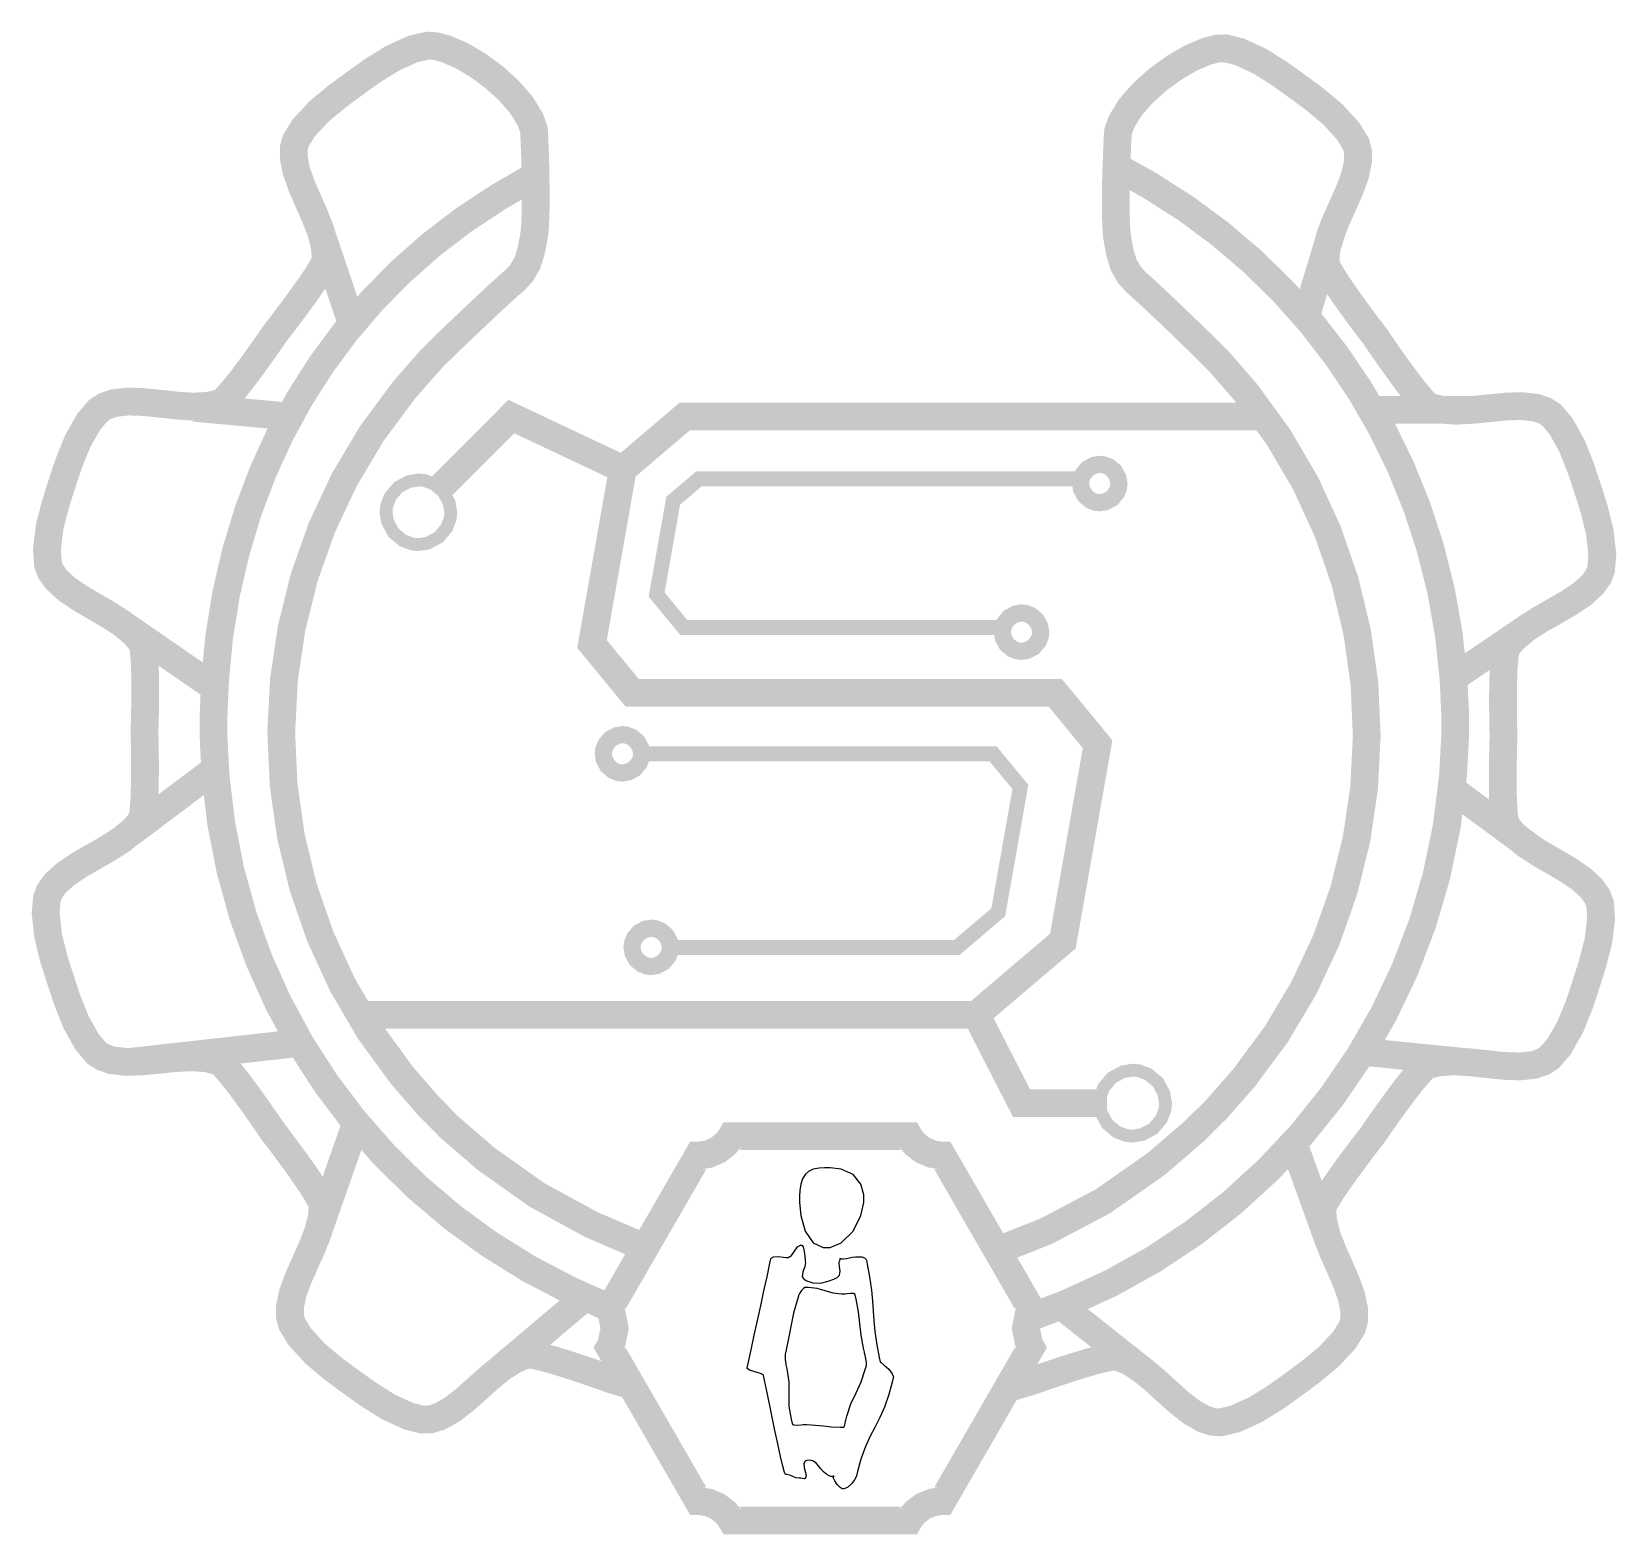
# Model space of a CAD drawing. Extents: x 1.8 to 12.1, y 2.1 to 11.9.
import ezdxf

# ---------------------------------------------------------------- set-up
doc = ezdxf.new("R2010")
doc.units = 0
doc.layers.get('0').update_dxf_attribs({"linetype": 'CONTINUOUS'})

msp = doc.modelspace()

# ---------------------------------------------------------------- linework, layer by layer
at = {"color": 0}
for points, const_width in [([(5.83333, 3.98247), (5.74029, 4.01449), (5.46837, 4.1314), (5.11865, 4.32275), (4.78792, 4.55653), (4.55268, 4.75944), (4.47993, 4.83268), (4.41635, 4.89671), (4.23856, 5.10157), (4.02962, 5.38786), (3.85297, 5.68913), (3.70871, 6.00282), (3.59679, 6.32639), (3.51714, 6.65744), (3.46983, 6.99333), (3.45486, 7.33165), (3.47217, 7.66986), (3.52181, 8.00549), (3.60368, 8.33594), (3.71783, 8.65881), (3.86426, 8.97146), (4.04297, 9.27149), (4.2539, 9.55638), (4.43311, 9.76004), (4.49713, 9.82357), (4.50331, 9.82981), (4.52225, 9.84814), (4.56868, 9.8929), (4.63043, 9.95187), (4.70133, 10.0192), (4.77539, 10.089), (4.84646, 10.1553), (4.90858, 10.2122), (4.94374, 10.2436), (4.95568, 10.2538), (4.97217, 10.2678), (5.01671, 10.3162), (5.05533, 10.3819), (5.07986, 10.4603), (5.09446, 10.5356), (5.09853, 10.5609), (5.1014, 10.5788), (5.10563, 10.6334), (5.10906, 10.7293), (5.10965, 10.8384), (5.10824, 10.9505), (5.10568, 11.0555), (5.10281, 11.1431), (5.10047, 11.2031), (5.09956, 11.2253), (5.09956, 11.2253), (5.09776, 11.2478), (5.07449, 11.3137), (5.01779, 11.4071), (4.93701, 11.5005), (4.83968, 11.589), (4.73329, 11.6674), (4.62549, 11.7309), (4.52376, 11.7744), (4.4579, 11.7916), (4.43571, 11.7928), (4.40489, 11.7945), (4.31093, 11.7724), (4.17697, 11.7117), (4.04665, 11.6305), (3.96089, 11.5694), (3.93278, 11.5484), (3.90419, 11.5281), (3.81939, 11.4654), (3.70111, 11.3675), (3.60097, 11.2599), (3.55018, 11.1778), (3.5421, 11.1481), (3.53683, 11.1288), (3.53597, 11.0668), (3.55404, 10.9767), (3.5886, 10.8805), (3.632, 10.7807), (3.67654, 10.68), (3.71463, 10.5809), (3.73856, 10.4861), (3.74354, 10.4197), (3.74067, 10.3982), (3.73921, 10.3878), (3.72401, 10.3578), (3.68619, 10.2951), (3.63439, 10.2186), (3.57585, 10.1369), (3.51768, 10.0585), (3.46724, 9.99197), (3.43169, 9.94575), (3.41824, 9.92844), (3.41824, 9.92844), (3.41824, 9.92844), (3.40582, 9.91038), (3.3725, 9.86242), (3.32433, 9.79411), (3.26714, 9.71485), (3.20697, 9.63422), (3.14974, 9.56164), (3.10146, 9.50657), (3.07753, 9.48301), (3.06799, 9.47846), (3.04833, 9.46918), (2.98351, 9.45383), (2.8859, 9.44792), (2.77994, 9.45421), (2.67046, 9.46619), (2.56222, 9.47737), (2.46001, 9.48118), (2.36871, 9.47114), (2.30985, 9.45156), (2.29308, 9.44069), (2.26714, 9.42399), (2.2041, 9.35086), (2.13146, 9.22304), (2.07379, 9.08074), (2.04015, 8.98085), (2.02979, 8.94732), (2.01867, 8.91401), (1.98693, 8.81353), (1.94883, 8.66476), (1.93104, 8.51888), (1.93815, 8.42275), (1.94906, 8.39388), (1.95611, 8.37522), (1.99192, 8.32454), (2.05946, 8.26226), (2.14399, 8.20475), (2.23774, 8.14953), (2.33301, 8.09418), (2.42199, 8.0364), (2.49701, 7.97374), (2.5401, 7.92296), (2.5504, 7.90381), (2.55539, 7.89453), (2.56071, 7.86139), (2.56694, 7.78847), (2.56999, 7.69612), (2.57064, 7.5956), (2.56967, 7.49799), (2.56799, 7.4145), (2.56635, 7.35618), (2.56565, 7.33425), (2.56565, 7.33425), (2.56565, 7.33425), (2.56619, 7.31233), (2.56749, 7.25401), (2.56862, 7.17042), (2.56901, 7.07269), (2.56771, 6.97211), (2.56413, 6.87972), (2.5574, 6.80675), (2.55186, 6.7736), (2.54682, 6.76432), (2.5364, 6.74528), (2.49294, 6.69482), (2.41749, 6.63265), (2.32807, 6.57547), (2.23247, 6.52083), (2.13835, 6.46625), (2.05344, 6.40924), (1.98546, 6.34744), (1.94933, 6.29704), (1.94217, 6.27838), (1.93104, 6.24962), (1.92296, 6.15343), (1.93935, 6.00726), (1.97635, 5.85824), (2.00786, 5.75771), (2.01915, 5.72444), (2.02974, 5.69103), (2.0631, 5.59104), (2.11974, 5.44829), (2.19103, 5.31982), (2.25331, 5.24621), (2.27914, 5.22928), (2.29585, 5.21832), (2.3546, 5.19835), (2.44586, 5.18772), (2.54801, 5.19081), (2.65636, 5.20128), (2.7659, 5.21251), (2.8719, 5.2181), (2.9694, 5.21149), (3.03413, 5.19569), (3.05371, 5.18625), (3.06321, 5.18169), (3.08697, 5.15804), (3.13493, 5.10271), (3.19162, 5.02979), (3.25125, 4.94883), (3.30783, 4.86936), (3.35558, 4.80083), (3.38851, 4.75271), (3.40082, 4.73454), (3.40082, 4.73454), (3.40082, 4.73454), (3.41417, 4.71718), (3.44949, 4.67068), (3.49957, 4.60374), (3.55724, 4.52485), (3.61535, 4.44271), (3.66672, 4.36583), (3.70421, 4.30279), (3.71924, 4.27279), (3.7206, 4.26226), (3.72336, 4.24078), (3.71789, 4.17437), (3.69336, 4.07975), (3.65462, 3.98096), (3.60943, 3.88053), (3.56538, 3.78103), (3.53017, 3.68506), (3.5115, 3.59511), (3.51193, 3.5331), (3.51708, 3.51372), (3.52501, 3.48394), (3.57503, 3.40136), (3.67415, 3.29275), (3.79172, 3.1939), (3.87625, 3.13103), (3.90494, 3.11074), (3.93317, 3.08996), (4.01893, 3.02869), (4.14865, 2.9465), (4.2819, 2.88456), (4.37554, 2.86154), (4.40631, 2.86301), (4.42626, 2.86399), (4.48551, 2.88238), (4.5656, 2.9274), (4.64649, 2.99001), (4.72797, 3.06213), (4.80994, 3.13564), (4.89242, 3.20247), (4.97515, 3.2545), (5.03678, 3.27979), (5.05817, 3.28364), (5.06853, 3.28554), (5.10161, 3.28039), (5.17264, 3.26383), (5.26096, 3.23833), (5.35628, 3.20801), (5.44829, 3.17708), (5.52681, 3.14979), (5.58143, 3.13032), (5.60194, 3.12289), (5.60194, 3.12289), (5.60471, 3.12207), (5.60471, 3.12207), (5.6205, 3.1174), (5.65663, 3.10672), (5.69586, 3.09506), (5.71701, 3.08882), (5.72125, 3.08751)], 0.18056), ([(8.04254, 3.94314), (8.14165, 3.97314), (8.43153, 4.08849), (8.79818, 4.28217), (9.14399, 4.52442), (9.39328, 4.7385), (9.47081, 4.81549), (9.53478, 4.87907), (9.71397, 5.08274), (9.92492, 5.36762), (10.1036, 5.66764), (10.2501, 5.98031), (10.3642, 6.30317), (10.4461, 6.63363), (10.4957, 6.96924), (10.513, 7.30746), (10.498, 7.64578), (10.4507, 7.98172), (10.3711, 8.31272), (10.2592, 8.63633), (10.1149, 8.95003), (9.93826, 9.25125), (9.72928, 9.5376), (9.55149, 9.74246), (9.48796, 9.80643), (9.48671, 9.80712), (9.48053, 9.81342), (9.46169, 9.83192), (9.41553, 9.87701), (9.35422, 9.93647), (9.28381, 10.0043), (9.21018, 10.0746), (9.13954, 10.1413), (9.07781, 10.1987), (9.04292, 10.2303), (9.03108, 10.2406), (9.01465, 10.2548), (8.97049, 10.3034), (8.93229, 10.3694), (8.90831, 10.448), (8.89426, 10.5234), (8.8904, 10.5487), (8.88764, 10.5667), (8.88379, 10.6212), (8.88103, 10.7172), (8.88112, 10.8263), (8.88331, 10.9384), (8.88661, 11.0433), (8.89003, 11.1309), (8.89279, 11.1909), (8.89393, 11.2131), (8.89393, 11.2131), (8.89583, 11.2356), (8.91949, 11.3013), (8.97683, 11.3943), (9.05826, 11.4871), (9.15619, 11.5749), (9.26313, 11.6526), (9.37136, 11.7153), (9.47336, 11.7581), (9.53933, 11.775), (9.56158, 11.776), (9.59233, 11.7775), (9.68599, 11.7546), (9.81922, 11.6926), (9.949, 11.6103), (10.0348, 11.5491), (10.063, 11.5283), (10.0917, 11.508), (10.1762, 11.4452), (10.2938, 11.3464), (10.3928, 11.2377), (10.4429, 11.1552), (10.4508, 11.1254), (10.4559, 11.1061), (10.4564, 11.0441), (10.4377, 10.9541), (10.4025, 10.8581), (10.3585, 10.7586), (10.3132, 10.6582), (10.2745, 10.5593), (10.2499, 10.4647), (10.2445, 10.3983), (10.2473, 10.3767), (10.2486, 10.3663), (10.2636, 10.3363), (10.3011, 10.2733), (10.3525, 10.1965), (10.4106, 10.1143), (10.4683, 10.0354), (10.5184, 9.96847), (10.5537, 9.92204), (10.5671, 9.90463), (10.5671, 9.90457), (10.5671, 9.90457), (10.5793, 9.88644), (10.6123, 9.83832), (10.66, 9.76975), (10.7166, 9.69026), (10.7762, 9.60932), (10.833, 9.5364), (10.8809, 9.48107), (10.9046, 9.45736), (10.9142, 9.45275), (10.9337, 9.44336), (10.9984, 9.42757), (11.096, 9.42106), (11.202, 9.42665), (11.3115, 9.43787), (11.4198, 9.44829), (11.522, 9.45144), (11.6132, 9.44081), (11.6719, 9.42085), (11.6887, 9.40983), (11.7145, 9.39296), (11.7768, 9.31939), (11.8481, 9.19092), (11.9048, 9.04813), (11.9382, 8.94814), (11.9488, 8.91465), (11.9601, 8.88146), (11.9916, 8.78093), (12.0286, 8.63183), (12.0449, 8.48574), (12.0369, 8.3896), (12.0258, 8.36079), (12.0186, 8.34213), (11.9824, 8.29172), (11.9144, 8.22988), (11.8295, 8.1729), (11.7354, 8.11833), (11.6398, 8.06369), (11.5503, 8.00651), (11.4749, 7.94439), (11.4314, 7.89388), (11.4211, 7.87478), (11.416, 7.8655), (11.4105, 7.83242), (11.4038, 7.75944), (11.4001, 7.66704), (11.3989, 7.5664), (11.3992, 7.46875), (11.4004, 7.38514), (11.4016, 7.32682), (11.4022, 7.30485), (11.4022, 7.30485), (11.4022, 7.30479), (11.4022, 7.30479), (11.4014, 7.28293), (11.3998, 7.22461), (11.3981, 7.14111), (11.3972, 7.04351), (11.3978, 6.94299), (11.4009, 6.85064), (11.4071, 6.77772), (11.4124, 6.74457), (11.4174, 6.73525), (11.4277, 6.71615), (11.4708, 6.66536), (11.5458, 6.60271), (11.6349, 6.54492), (11.7301, 6.48958), (11.8239, 6.43435), (11.9084, 6.37685), (11.976, 6.31461), (12.0117, 6.26394), (12.0188, 6.24522), (12.0297, 6.21647), (12.0369, 6.12028), (12.0191, 5.97439), (11.981, 5.82557), (11.9492, 5.7251), (11.9382, 5.69179), (11.9277, 5.65831), (11.8942, 5.55843), (11.8365, 5.41607), (11.7638, 5.28825), (11.7007, 5.21517), (11.6748, 5.1984), (11.658, 5.18756), (11.5992, 5.16803), (11.5079, 5.15799), (11.4057, 5.16178), (11.2975, 5.17296), (11.1879, 5.18494), (11.082, 5.19125), (10.9844, 5.18533), (10.9195, 5.16997), (10.9, 5.16064), (10.8904, 5.15614), (10.8665, 5.1326), (10.8181, 5.07753), (10.761, 5.00493), (10.7008, 4.92426), (10.6437, 4.84506), (10.5955, 4.77675), (10.5622, 4.72879), (10.5498, 4.71067), (10.5498, 4.71067), (10.5498, 4.71067), (10.5363, 4.69342), (10.5008, 4.64719), (10.4503, 4.58062), (10.3921, 4.50217), (10.3336, 4.42046), (10.2817, 4.34403), (10.2439, 4.28131), (10.2288, 4.25136), (10.2274, 4.24089), (10.2244, 4.2194), (10.2294, 4.153), (10.2533, 4.05817), (10.2913, 3.9591), (10.3359, 3.8584), (10.3792, 3.75863), (10.4138, 3.66238), (10.4319, 3.57232), (10.431, 3.51031), (10.4258, 3.491), (10.4177, 3.46126), (10.3669, 3.37924), (10.2668, 3.27165), (10.1485, 3.17367), (10.0638, 3.11106), (10.0353, 3.0906), (10.0072, 3.06967), (9.92128, 3.00863), (9.79096, 2.92736), (9.65701, 2.86664), (9.5631, 2.84457), (9.53233, 2.84625), (9.51232, 2.84733), (9.45318, 2.86615), (9.37338, 2.91168), (9.29292, 2.97483), (9.21192, 3.04747), (9.13038, 3.12158), (9.04833, 3.18892), (8.96593, 3.24149), (8.90446, 3.26719), (8.88314, 3.27115), (8.87272, 3.27311), (8.83951, 3.26818), (8.76807, 3.25201), (8.6791, 3.22689), (8.58301, 3.197), (8.49024, 3.1665), (8.41108, 3.13954), (8.35601, 3.12033), (8.33535, 3.11296), (8.33535, 3.11296), (8.33535, 3.11296), (8.32021, 3.10861), (8.27908, 3.09657), (8.21853, 3.07844), (8.16336, 3.06158), (8.14501, 3.05583)], 0.18056), ([(5.61458, 3.5816), (5.54357, 3.60906), (5.33475, 3.7021), (5.06619, 3.84239), (4.8099, 4.00174), (4.56679, 4.17904), (4.33772, 4.37349), (4.12369, 4.58404), (3.92562, 4.80985), (3.74447, 5.04997), (3.58111, 5.30344), (3.43653, 5.56939), (3.31164, 5.84679), (3.20731, 6.13476), (3.12457, 6.4324), (3.06435, 6.73872), (3.0275, 7.05279), (3.01503, 7.29351), (3.01503, 7.37369), (3.01503, 7.44667), (3.02414, 7.66542), (3.05138, 7.95074), (3.09631, 8.22911), (3.15847, 8.49994), (3.23753, 8.76258), (3.33306, 9.01654), (3.44472, 9.26113), (3.57206, 9.49582), (3.71468, 9.72006), (3.87224, 9.93317), (4.04428, 10.1346), (4.23042, 10.3238), (4.43033, 10.5002), (4.6435, 10.6631), (4.86963, 10.812), (5.04758, 10.9148), (5.10835, 10.9462)], 0.18056), ([(8.8559, 11.0201), (8.91812, 10.989), (9.10069, 10.8869), (9.33464, 10.7377), (9.55701, 10.5733), (9.76714, 10.3945), (9.96436, 10.2018), (10.148, 9.99615), (10.3173, 9.77815), (10.4717, 9.54861), (10.6105, 9.30821), (10.733, 9.05767), (10.8384, 8.79775), (10.9263, 8.52919), (10.9958, 8.25265), (11.0462, 7.96897), (11.077, 7.67876), (11.0875, 7.45682), (11.0875, 7.38282), (11.0875, 7.29883), (11.0736, 7.04676), (11.033, 6.7181), (10.9665, 6.39789), (10.8754, 6.08735), (10.7607, 5.78743), (10.6236, 5.49935), (10.4651, 5.22407), (10.2863, 4.96278), (10.0884, 4.71658), (9.87244, 4.48643), (9.63949, 4.2736), (9.39063, 4.0791), (9.12706, 3.90397), (8.84978, 3.7494), (8.55994, 3.61643), (8.33496, 3.53065), (8.25868, 3.50612)], 0.18056), ([(3.72754, 10.5378), (3.91428, 9.98508)], 0.18056), ([(10.2913, 10.6052), (10.117, 10.0329)], 0.18056), ([(2.88656, 9.44069), (3.50831, 9.38314)], 0.18056), ([(5.67589, 9.04118), (4.95133, 9.38319), (4.48551, 8.91732)], 0.18056), ([(11.2103, 9.42736), (10.5444, 9.42736)], 0.18056), ([(9.84744, 9.38314), (6.07818, 9.38314), (5.67589, 9.04118), (5.59429, 8.57844), (5.47547, 7.90457), (5.73643, 7.58768), (8.48747, 7.58768), (8.76292, 7.25325), (8.53722, 5.97331), (7.97374, 5.49425), (3.96262, 5.49425)], 0.18056), ([(8.67649, 8.9784), (6.17085, 8.9784), (6.00325, 8.83594), (5.89572, 8.22597), (6.07172, 8.01226), (8.17008, 8.01226)], 0.09722), ([(2.43838, 8.02431), (3.02165, 7.62175)], 0.18056), ([(11.5802, 8.02669), (11.0766, 7.68506)], 0.18056), ([(5.77121, 7.19069), (8.08328, 7.19069), (8.26074, 6.97521), (8.11714, 6.16069), (7.84858, 5.9324), (5.95475, 5.9324)], 0.09722), ([(2.46658, 6.67063), (3.01503, 7.08333)], 0.18056), ([(11.6077, 6.56153), (11.0874, 6.94444)], 0.18056), ([(7.97374, 5.49425), (8.26828, 4.91954), (8.82487, 4.91954)], 0.18056), ([(2.46658, 5.18744), (3.5765, 5.31119)], 0.18056), ([(11.1251, 5.18967), (10.4751, 5.25489)], 0.18056), ([(3.67768, 4.03678), (3.94174, 4.79021)], 0.18056), ([(10.2671, 4.01942), (10.0328, 4.66883)], 0.18056), ([(4.87543, 3.18961), (5.43012, 3.65815)], 0.18056), ([(9.07129, 3.17128), (8.52121, 3.60678)], 0.18056)]:
    msp.add_lwpolyline(points, dxfattribs=dict(at, const_width=const_width))
for points, const_width in [([(8.9005, 8.93533), (8.89931, 8.92333), (8.88596, 8.88824), (8.85553, 8.85161), (8.81353, 8.8291), (8.77647, 8.82303), (8.76449, 8.82422), (8.75244, 8.82547), (8.71733, 8.83882), (8.68078, 8.86925), (8.65826, 8.91118), (8.65218, 8.94824), (8.65338, 8.96024), (8.65457, 8.97228), (8.66792, 9.00738), (8.69835, 9.044), (8.74029, 9.06651), (8.77735, 9.0726), (8.78939, 9.07135), (8.80137, 9.07015), (8.83649, 9.05681), (8.8731, 9.02636), (8.89561, 8.98443), (8.90169, 8.94738), (8.9005, 8.93533)], 0.11111), ([(4.55528, 8.7399), (4.55322, 8.71967), (4.53071, 8.66043), (4.47939, 8.59868), (4.40858, 8.56071), (4.34608, 8.55051), (4.32585, 8.55251), (4.30556, 8.55458), (4.24636, 8.5771), (4.18463, 8.62842), (4.14665, 8.69917), (4.13639, 8.76167), (4.13846, 8.7819), (4.14046, 8.80219), (4.16297, 8.86143), (4.21431, 8.92318), (4.28504, 8.96115), (4.34754, 8.9714), (4.36783, 8.96935), (4.38807, 8.96733), (4.44732, 8.94482), (4.50906, 8.89344), (4.54704, 8.82269), (4.55729, 8.76019), (4.55528, 8.7399)], 0.08333), ([(8.39188, 7.96924), (8.39063, 7.95725), (8.37728, 7.92215), (8.34685, 7.88558), (8.3049, 7.86307), (8.26785, 7.85693), (8.25586, 7.85812), (8.24382, 7.85938), (8.20871, 7.87272), (8.1721, 7.90315), (8.14958, 7.9451), (8.1435, 7.98215), (8.14475, 7.99414), (8.14594, 8.00618), (8.15924, 8.04129), (8.18972, 8.0779), (8.23167, 8.10042), (8.26872, 8.1065), (8.28076, 8.10525), (8.29275, 8.10406), (8.32785, 8.09076), (8.36442, 8.06028), (8.38693, 8.01833), (8.39307, 7.98128), (8.39188, 7.96924)], 0.11111), ([(5.7971, 7.17822), (5.79585, 7.16624), (5.7825, 7.13112), (5.75206, 7.09457), (5.71013, 7.07206), (5.67307, 7.06592), (5.66108, 7.06711), (5.64903, 7.06836), (5.61393, 7.08171), (5.57731, 7.11214), (5.55479, 7.15408), (5.54872, 7.19114), (5.54997, 7.20313), (5.55117, 7.21517), (5.56446, 7.25028), (5.59494, 7.28689), (5.63688, 7.3094), (5.67393, 7.31549), (5.68599, 7.31424), (5.69797, 7.31304), (5.73307, 7.29975), (5.76964, 7.26926), (5.79215, 7.22732), (5.79829, 7.19026), (5.7971, 7.17822)], 0.11111), ([(5.9841, 5.91992), (5.98286, 5.90793), (5.96951, 5.87283), (5.93907, 5.83626), (5.89714, 5.81375), (5.86008, 5.80761), (5.8481, 5.80881), (5.83604, 5.81006), (5.80094, 5.8234), (5.76432, 5.85385), (5.74181, 5.89578), (5.73574, 5.93283), (5.73699, 5.94482), (5.73817, 5.95687), (5.75151, 5.99197), (5.78196, 6.0286), (5.82389, 6.05111), (5.86094, 6.05718), (5.87299, 6.05593), (5.88499, 6.05474), (5.92008, 6.04144), (5.95671, 6.01096), (5.97922, 5.96903), (5.98529, 5.93197), (5.9841, 5.91992)], 0.11111), ([(9.20269, 4.89811), (9.20057, 4.8775), (9.17763, 4.81717), (9.12532, 4.75429), (9.05328, 4.71556), (8.98958, 4.70514), (8.96897, 4.70719), (8.94829, 4.70931), (8.88797, 4.73226), (8.82508, 4.78456), (8.78635, 4.85661), (8.77593, 4.92031), (8.77806, 4.94092), (8.78011, 4.96158), (8.80306, 5.02192), (8.85536, 5.08479), (8.9274, 5.12354), (8.9911, 5.13396), (9.01178, 5.13183), (9.03239, 5.12978), (9.09272, 5.10682), (9.1556, 5.05453), (9.19433, 4.98247), (9.20475, 4.91878), (9.20269, 4.89811)], 0.08333), ([(7.53629, 4.70486), (6.38282, 4.70486), (6.37468, 4.69075), (6.34267, 4.65272), (6.29129, 4.61339), (6.2315, 4.58854), (6.18257, 4.57986), (6.16629, 4.57986), (5.58957, 3.58089), (5.60069, 3.56158), (5.62304, 3.45589), (5.60069, 3.35026), (5.58957, 3.33089), (6.16629, 2.33192), (6.18257, 2.33192), (6.2315, 2.32329), (6.29129, 2.29844), (6.34267, 2.25911), (6.37462, 2.22108), (6.38282, 2.20692), (7.53629, 2.20692), (7.54443, 2.22108), (7.57639, 2.25911), (7.62782, 2.29844), (7.68756, 2.32329), (7.73649, 2.33192), (7.75282, 2.33192), (8.32958, 3.33089), (8.31842, 3.35026), (8.29606, 3.45589), (8.31842, 3.56158), (8.32958, 3.58089), (7.75282, 4.57986), (7.73649, 4.57986), (7.68756, 4.58854), (7.62782, 4.61339), (7.57639, 4.65272), (7.54443, 4.69075), (7.53629, 4.70486)], 0.18056)]:
    msp.add_lwpolyline(points, close=True, dxfattribs=dict(at, const_width=const_width))
for points in [[(6.99978, 4.5), (6.98801, 4.5), (6.95269, 4.49744), (6.91433, 4.48953), (6.884, 4.47564), (6.86089, 4.4554), (6.84424, 4.42833), (6.83328, 4.39399), (6.82726, 4.35178), (6.82547, 4.31396), (6.82547, 4.30132), (6.82547, 4.27344), (6.83328, 4.18972), (6.86089, 4.08643), (6.91433, 4.01058), (6.9784, 3.98101), (6.99978, 3.98101), (7.02382, 3.98101), (7.09597, 4.01058), (7.17313, 4.08643), (7.22444, 4.18972), (7.24311, 4.27344), (7.24311, 4.30132), (7.24311, 4.32449), (7.22444, 4.39399), (7.17313, 4.4554), (7.09597, 4.48953), (7.02382, 4.5), (6.99978, 4.5)], [(7.43365, 3.13351), (7.42757, 3.10656), (7.40554, 3.02636), (7.37631, 2.94287), (7.34619, 2.87517), (7.31554, 2.81526), (7.28472, 2.75543), (7.25401, 2.68772), (7.22379, 2.60417), (7.20085, 2.52399), (7.19444, 2.49696), (7.19254, 2.4904), (7.18332, 2.47168), (7.16351, 2.44374), (7.13683, 2.42111), (7.11313, 2.41178), (7.10525, 2.41178), (7.10129, 2.41178), (7.08946, 2.41986), (7.07026, 2.43967), (7.05333, 2.46485), (7.04531, 2.48264), (7.04443, 2.48882), (7.04406, 2.49149), (7.04471, 2.49972), (7.04693, 2.49696), (7.04383, 2.49115), (7.03174, 2.4916), (7.02821, 2.49289), (7.02143, 2.49501), (7.00244, 2.50526), (6.98172, 2.52246), (6.96442, 2.5421), (6.94862, 2.56185), (6.93261, 2.57932), (6.91471, 2.59212), (6.89307, 2.59793), (6.87244, 2.59619), (6.866, 2.59424), (6.86149, 2.59278), (6.85172, 2.57731), (6.85536, 2.54969), (6.86426, 2.51904), (6.86768, 2.49881), (6.866, 2.49289), (6.86546, 2.48936), (6.86199, 2.47906), (6.85531, 2.47618), (6.84489, 2.47868), (6.83333, 2.48074), (6.82954, 2.48074), (6.82232, 2.48074), (6.80067, 2.48454), (6.78136, 2.49289), (6.76281, 2.50125), (6.74289, 2.50504), (6.73628, 2.50504), (6.73421, 2.50504), (6.72814, 2.51932), (6.71631, 2.55963), (6.70111, 2.62244), (6.68306, 2.70426), (6.66249, 2.80149), (6.63986, 2.91049), (6.61567, 3.02778), (6.59663, 3.11931), (6.59028, 3.14974), (6.58946, 3.15369), (6.5715, 3.16249), (6.5345, 3.17258), (6.49903, 3.18343), (6.48432, 3.19536), (6.48486, 3.1984), (6.49121, 3.22803), (6.51042, 3.31689), (6.5306, 3.41021), (6.54715, 3.48676), (6.5619, 3.55474), (6.57661, 3.62256), (6.59315, 3.69851), (6.61333, 3.79085), (6.63254, 3.87875), (6.63894, 3.90799), (6.64014, 3.91222), (6.65593, 3.92128), (6.68707, 3.92275), (6.72043, 3.91889), (6.73833, 3.91613), (6.74436, 3.91613), (6.75151, 3.91613), (6.77317, 3.92882), (6.79249, 3.95665), (6.81104, 3.98454), (6.83094, 3.99718), (6.83762, 3.99718), (6.84011, 3.99718), (6.84765, 3.98529), (6.85433, 3.95665), (6.85867, 3.92193), (6.861, 3.89931), (6.86193, 3.89176), (6.86339, 3.88346), (6.85851, 3.85682), (6.84674, 3.82183), (6.84256, 3.79144), (6.8559, 3.77268), (6.86193, 3.77013), (6.87315, 3.76378), (6.91118, 3.75206), (6.96126, 3.75038), (7.01133, 3.76161), (7.04872, 3.77636), (7.06065, 3.78228), (7.06728, 3.78504), (7.08382, 3.80171), (7.088, 3.8279), (7.08458, 3.85872), (7.0835, 3.88379), (7.08496, 3.89176), (7.08599, 3.8954), (7.0886, 3.90631), (7.09, 3.91054), (7.09293, 3.90944), (7.09912, 3.90799), (7.10118, 3.90799), (7.10835, 3.90799), (7.12999, 3.90989), (7.14931, 3.91407), (7.16786, 3.91824), (7.18778, 3.92014), (7.19444, 3.92014), (7.19835, 3.92014), (7.21024, 3.92101), (7.22988, 3.92068), (7.24799, 3.91504), (7.25808, 3.90419), (7.25933, 3.8999), (7.26503, 3.87272), (7.28011, 3.79069), (7.29264, 3.70426), (7.29964, 3.63308), (7.30393, 3.56944), (7.30817, 3.50581), (7.31515, 3.43463), (7.32769, 3.34819), (7.34283, 3.26617), (7.34853, 3.23893), (7.35504, 3.23335), (7.37489, 3.21679), (7.40474, 3.18929), (7.42774, 3.16026), (7.43511, 3.13949), (7.43365, 3.13351)], [(6.73221, 3.28765), (6.73118, 3.28261), (6.73118, 3.25319), (6.73525, 3.22379), (6.73628, 3.21869), (6.74283, 3.19162), (6.75456, 3.1084), (6.75499, 3.02968), (6.75618, 2.95014), (6.76958, 2.86518), (6.77681, 2.83757), (6.77735, 2.83469), (6.78825, 2.82775), (6.81076, 2.8259), (6.8355, 2.82785), (6.84924, 2.82943), (6.85385, 2.82943), (6.8725, 2.82943), (6.9285, 2.82693), (6.98004, 2.82135), (7.03228, 2.81575), (7.09006, 2.81321), (7.10932, 2.81321), (7.11208, 2.81321), (7.12044, 2.82639), (7.12451, 2.85172), (7.12554, 2.85781), (7.13217, 2.88499), (7.15896, 2.9649), (7.19243, 3.03624), (7.22586, 3.10758), (7.25265, 3.18744), (7.25933, 3.21463), (7.26019, 3.21924), (7.25971, 3.23367), (7.25624, 3.25722), (7.25131, 3.28082), (7.2481, 3.29508), (7.24718, 3.29981), (7.24115, 3.32747), (7.22624, 3.41114), (7.21674, 3.48785), (7.20725, 3.56381), (7.19233, 3.64572), (7.18636, 3.67279), (7.18582, 3.67551), (7.17611, 3.68201), (7.15642, 3.68246), (7.13444, 3.6791), (7.12164, 3.67686), (7.1174, 3.67686), (7.09868, 3.67686), (7.04269, 3.68386), (6.99115, 3.69917), (6.93892, 3.71451), (6.88113, 3.72146), (6.86193, 3.72146), (6.859, 3.72146), (6.85037, 3.7155), (6.83658, 3.70068), (6.82428, 3.68213), (6.81819, 3.66928), (6.81733, 3.66471), (6.80892, 3.63721), (6.78635, 3.55393), (6.77018, 3.47771), (6.75629, 3.40076), (6.73876, 3.31581), (6.73221, 3.28765)]]:
    msp.add_lwpolyline(points, close=True, dxfattribs=at)

doc.saveas('drawing.dxf')
